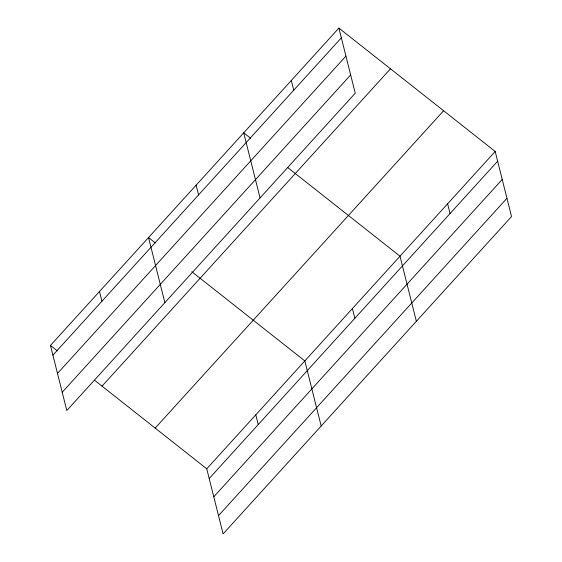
<?xml version="1.0" encoding="UTF-8"?>
<svg xmlns="http://www.w3.org/2000/svg" width="562" height="562" viewBox="0 0 562 562"><rect width="100%" height="100%" fill="white"/><g stroke="black" fill="none" stroke-linecap="round" stroke-linejoin="round"><path stroke-width="0.84" d="M338.9 28.1L355.247 93.194L66.808 410.541L50.461 345.44L338.9 28.1L495.192 151.459L511.539 216.56L223.1 533.9L206.753 468.806L94.472 380.179M52.905 355.177L341.345 37.83M57.493 373.442L345.932 56.102M62.22 392.269L350.66 74.929M102.038 386.15L390.478 68.81M155.175 428.096L443.615 110.749M206.753 468.806L495.192 151.459M209.197 478.536L497.637 161.196M213.785 496.808L502.224 179.461M218.513 515.628L506.952 198.288M250.589 138.252L243.711 132.822L260.065 197.915M287.723 167.56L400.003 256.188L416.358 321.281M155.407 242.974L148.53 237.543L164.877 302.644M191.853 271.741L304.822 360.909L321.169 426.003M50.461 345.44L57.338 350.871M447.598 203.823L450.043 213.553M352.409 308.545L354.854 318.282M291.306 80.464L293.75 90.194M255.787 414.854L258.232 424.591M196.124 185.186L198.569 194.916M99.495 291.495L101.94 301.225"/></g></svg>
